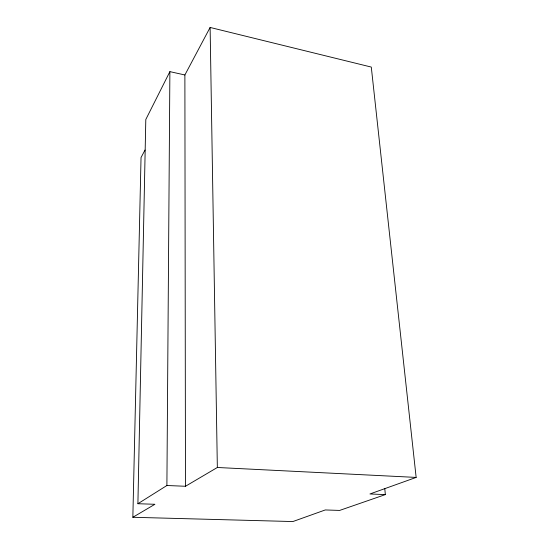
<?xml version="1.0" encoding="UTF-8"?>
<svg xmlns="http://www.w3.org/2000/svg" width="549" height="549" viewBox="0 0 549 549"><rect width="100%" height="100%" fill="white"/><g stroke="black" fill="none" stroke-linecap="round" stroke-linejoin="round"><path stroke-width="0.82" d="M169.888 71.638L145.801 119.504L137.902 503.728L166.896 485.508L169.888 71.638L184.883 74.966L210.116 27.45L371.289 67.074L416.149 477.417L369.923 493.97L385.343 494.601L384.78 488.631M385.343 494.601L339.646 510.419L325.276 509.952L292.878 521.55L132.851 517.282L141.038 157.536L145.018 150.035M132.851 517.282L154.907 504.284L137.902 503.728M166.896 485.508L185.473 486.27L217.342 467.487L416.149 477.417M210.116 27.45L217.342 467.487M184.883 74.966L185.473 486.27"/></g></svg>
